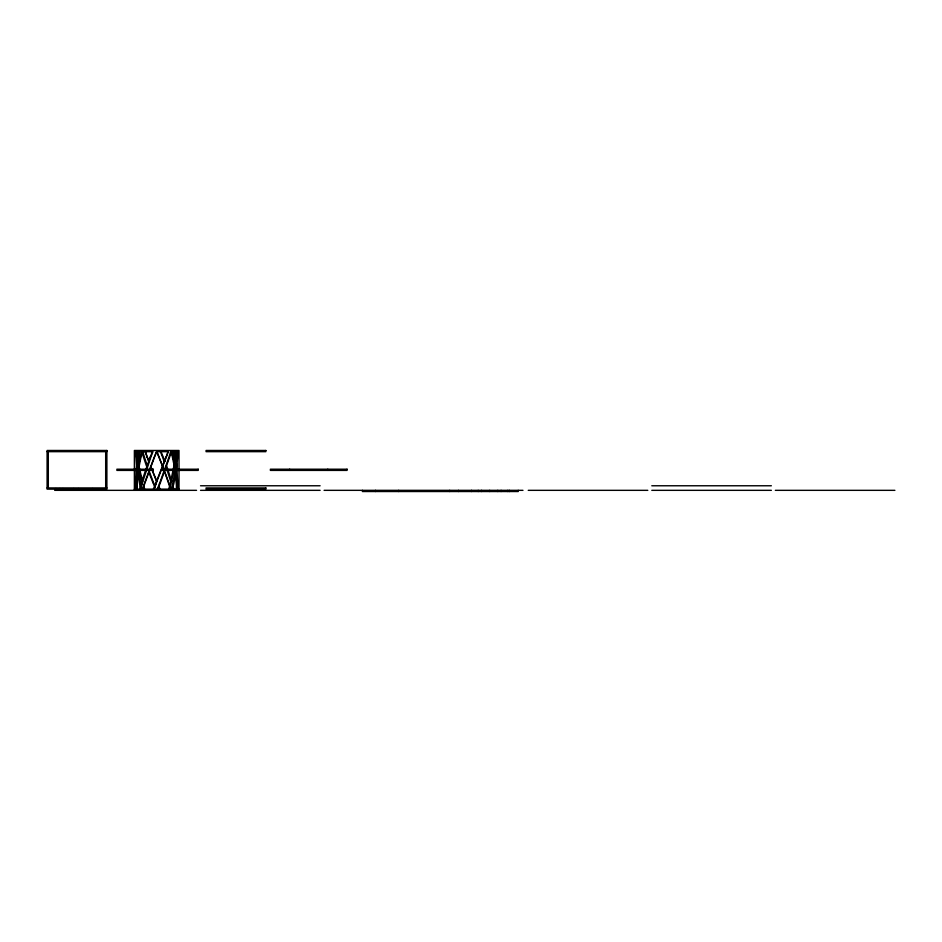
<?xml version="1.0" encoding="UTF-8"?>
<svg xmlns="http://www.w3.org/2000/svg" width="942" height="942" viewBox="0 0 942 942"><rect width="100%" height="100%" fill="white"/><g stroke="black" fill="none" stroke-linecap="round" stroke-linejoin="round"><path stroke-width="1.41" d="M55.896 489.133L55.908 488.533M136.802 479.254L137.803 468.186L141.818 451.665M137.497 468.186L139.098 457.117A149.107 118.716 -52.9 0 1 140.24 451.677L135.577 451.665L136.661 468.186M137.049 472.613L135.836 483.682A143.031 131.385 -13.7 0 0 135.601 489.133M139.051 451.677A143.149 114.229 -50.4 0 0 137.921 457.117L136.037 470.399L135.601 483.682A143.043 131.291 14.7 0 0 135.836 489.133M172.621 483.682L175.177 470.399L176.484 457.117A149.236 138.627 -9.5 0 0 176.625 451.665M59.852 489.133L60.005 488.533M142.065 483.894L150.861 457.117A149.166 33.123 -68 0 1 152.969 451.677L141.712 451.665M92.834 488.533L92.669 489.133M170.219 483.894L175.754 457.117A149.283 134.965 -31.3 0 0 176.284 451.665M62.831 489.133L63.02 488.533M166.039 457.117L155.571 483.682M159.481 483.682L168.983 457.117A149.236 91.609 -62.4 0 0 170.573 451.677L177.826 451.854A143.125 132.01 -6.5 0 1 177.708 457.117L176.425 470.399L173.799 483.682A143.054 102.36 -56.7 0 1 172.327 489.133M150.155 457.117L140.982 483.682A143.043 103.019 -56.4 0 0 139.604 489.133M155.913 483.894L166.263 457.117A143.149 66.517 -64.3 0 0 168.324 451.665M73.606 489.133L73.865 488.533M78.068 489.133L78.316 488.533M156.772 451.665L156.702 451.854A143.125 6.241 -67.4 0 0 154.488 457.129L144.715 483.682A149.142 89.655 -62.8 0 0 143.031 489.133M47.1 451.665L106.882 451.665M168.229 451.665L156.419 451.665A149.283 9.079 -68.5 0 0 154.252 457.129L144.303 483.682A143.043 83.485 -61.8 0 0 142.466 489.133M200.54 485.766L320.103 485.766M651.793 485.766L771.357 485.766M47.1 487.932L106.882 487.932M134.376 489.133L179.015 489.133M54.671 490.335L196.548 490.335M200.54 490.335L320.103 490.335M324.083 490.335L522.975 490.335M528.238 490.335L647.802 490.335M651.793 490.335L771.357 490.335M775.337 490.335L894.9 490.335M156.619 451.665L156.702 451.854A143.125 6.241 67.4 0 1 158.904 457.129M156.902 481.468L150.543 465.972L156.702 481.88M158.88 457.117L163.331 468.186L159.116 457.117A149.236 9.067 68.5 0 0 156.996 451.665M153.369 483.682L148.942 472.613M164.968 461.545L163.249 457.117A143.043 33.747 66.7 0 0 161 451.677M164.249 470.399L169.101 483.682A143.043 83.485 61.8 0 1 169.901 485.895M148.801 461.545L147.129 457.117M164.179 461.545L162.542 457.117A149.272 33.123 68 0 0 160.423 451.677M148.895 470.399L153.911 483.682A149.154 11.587 68.5 0 0 154.829 485.907M166.64 465.972L171.774 481.468M148.93 461.545L147.352 457.117A149.154 71.969 65.4 0 1 145.457 451.665M146.434 465.972L141.759 451.854M164.944 472.613L168.677 483.682A149.142 89.655 62.8 0 1 169.901 487.52M147.329 465.972L144.42 457.117M166.522 468.186L170.785 481.88M141.912 481.468L138.509 468.186M142.607 481.88L138.945 465.972M139.593 483.682L137.32 472.613M140.77 483.682L138.215 470.399M174.694 463.758L171.585 451.665L160.022 483.682A143.031 13.341 -67.3 0 1 157.691 489.122M174.682 468.186L172.386 457.117A149.236 104.456 59.2 0 0 171.02 451.665M175.365 463.758L174.305 457.117A149.166 118.751 52.9 0 0 173.151 451.677M136.92 459.331L136.614 457.117A143.043 127.7 31.6 0 1 136.013 451.665M176.613 463.758L177.791 483.682A143.043 131.291 -14.7 0 1 177.555 489.133M137.921 459.331L137.65 457.117A149.225 134.918 31.3 0 1 137.108 451.665M175.648 474.827L176.425 483.682A149.154 138.368 12 0 1 176.625 489.133M176.119 470.399L176.613 483.894A149.189 138.297 -13.1 0 1 176.437 489.133M137.202 461.545L136.92 457.117A149.225 138.615 9.5 0 1 136.778 451.665M136.767 481.88L136.79 483.894A149.189 138.297 13.1 0 0 136.955 489.133M518.241 490.335L518.241 491.524L362.411 491.524L362.411 490.335M509.469 490.335L509.469 491.524M507.809 490.335L507.809 491.524M501.109 490.335L501.109 491.524M497.765 490.335L497.765 491.524M489.675 490.335L489.675 491.524M481.586 490.335L481.586 491.524M478.23 490.335L478.23 491.524M471.542 490.335L471.542 491.524M458.46 490.335L458.46 491.524M449.687 490.335L449.687 491.524M398.678 490.335L398.678 491.524M375.493 490.335L375.493 491.524M327.781 469.21L327.781 470.399M289.689 469.21L289.689 470.399M179.015 490.335L179.015 450.476L134.376 450.476L134.376 490.335M105.681 451.665L105.681 487.932M48.301 451.665L48.301 487.932M177.567 483.682A143.031 131.385 13.7 0 1 177.803 489.133M169.124 489.133A143.031 82.672 -61.9 0 0 170.891 483.682L176.778 457.117A143.031 127.688 -31.6 0 0 177.39 451.665M153.416 489.122A143.031 14.389 -67.3 0 1 155.654 483.705M144.267 489.133A143.031 82.672 61.9 0 1 143.726 487.52M158.703 485.907A143.043 14.436 67.3 0 1 160.034 489.122M172.975 485.895A143.043 103.019 56.4 0 1 173.787 489.133M174.352 451.677A143.031 114.135 50.4 0 1 175.483 457.117M144.467 457.117A149.272 91.609 62.4 0 1 142.854 451.677M167.935 451.665A149.272 72.016 -65.4 0 1 166.11 457.117M147.07 457.117A143.043 66.423 64.3 0 1 145.115 451.665M150.214 457.117A143.149 33.771 -66.7 0 1 152.404 451.677M142.383 451.665A149.248 104.444 -59.2 0 0 140.982 457.117L138.356 470.399L136.967 483.682A149.154 138.368 -12 0 0 136.778 489.133M158.727 487.509A149.189 12.658 68.5 0 1 159.339 489.098M154.111 489.086A149.189 12.623 -68.5 0 1 156.125 483.941M159.422 483.705A149.154 11.587 -68.5 0 1 157.302 489.122M172.563 483.693A149.154 106.022 -58.7 0 1 171.185 489.133M170.361 483.882A149.189 88.831 -63 0 1 168.771 489.133M140.853 489.133A149.201 106.764 -58.5 0 1 142.171 483.894M144.621 489.133A149.189 88.831 63 0 1 143.631 485.895M172.139 487.52A149.213 106.764 58.5 0 1 172.527 489.133M155.041 487.509A143.031 13.341 67.3 0 1 153.464 483.705M140.629 487.52A143.054 102.36 56.7 0 1 139.64 483.693M106.882 450.476L47.1 450.476L47.1 489.133L106.882 489.133L106.882 450.476M265.856 450.476L206.074 450.476L206.074 451.665L265.856 451.665L265.856 450.476M153.169 469.21L116.902 469.21L116.902 470.399L153.169 470.399L153.169 469.21M198.22 469.21L161.953 469.21L161.953 470.399L198.22 470.399L198.22 469.21M347.08 469.21L270.389 469.21L270.389 470.399L347.08 470.399L347.08 469.21M265.856 487.932L206.074 487.932L206.074 489.133L265.856 489.133L265.856 487.932"/></g></svg>
